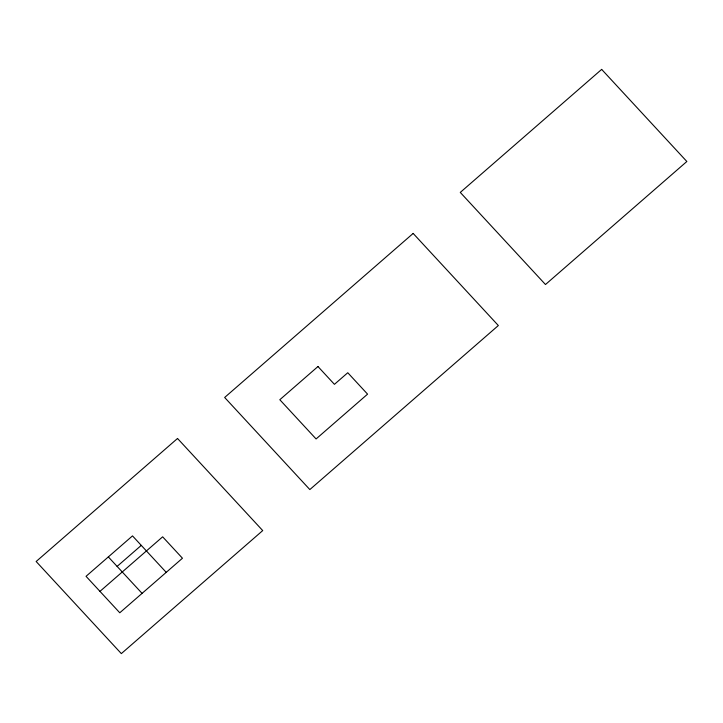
<?xml version="1.0" encoding="UTF-8"?>
<svg xmlns="http://www.w3.org/2000/svg" width="723" height="723" viewBox="0 0 723 723"><rect width="100%" height="100%" fill="white"/><g stroke="black" fill="none" stroke-linecap="round" stroke-linejoin="round"><path stroke-width="1.08" d="M117.117 566.407L141.274 545.386M99.973 591.369L162.648 536.818L182.458 558.228L119.774 612.779L86.046 576.312L132.499 535.888L166.227 572.354M108.342 556.918L142.07 593.375M177.524 438.472L36.15 561.5L121.337 653.61L262.72 530.583L177.524 438.472M413.158 233.43L224.654 397.469L309.842 489.57L498.346 325.531L413.158 233.43M601.663 69.39L460.28 192.417L545.476 284.528L686.85 161.5L601.663 69.39M317.966 366.534L279.81 399.729L316.087 438.951L367.573 394.143L347.772 372.734L334.433 384.338L317.966 366.534"/></g></svg>
